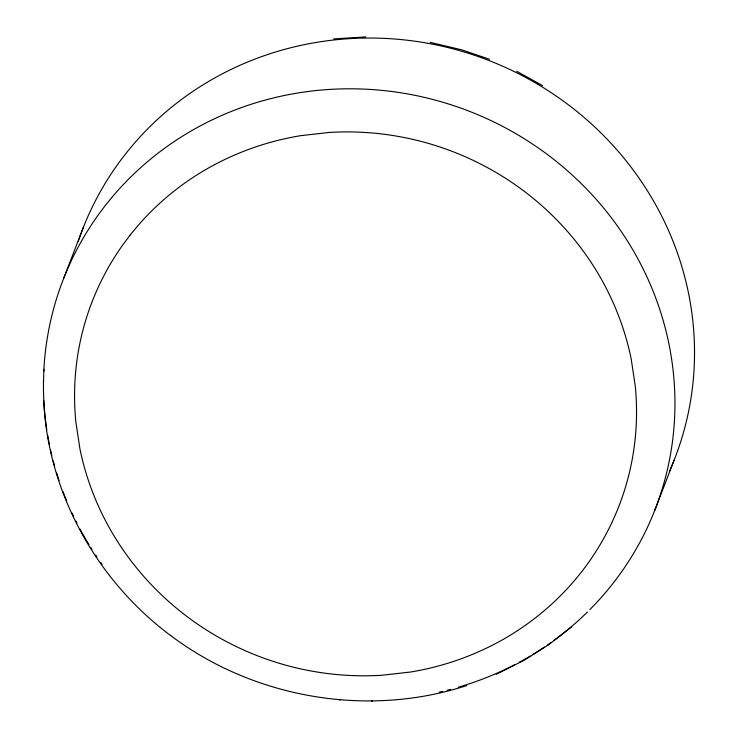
<?xml version="1.0" encoding="UTF-8"?>
<svg xmlns="http://www.w3.org/2000/svg" width="738" height="738" viewBox="0 0 738 738"><rect width="100%" height="100%" fill="white"/><g stroke="black" fill="none" stroke-linecap="round" stroke-linejoin="round"><path stroke-width="1.11" d="M43.477 382.496L43.929 369.268M63.8 278.051L83.385 227.295M654.615 510.705L674.2 459.949M571.673 626.811L548.888 644.569L524.414 660.123L496.222 674.311M466.601 685.602C367.478 717.825 254.047 698.268 170.847 635.686L170.423 635.335M333.677 38.911L365.697 36.9M371.537 701.063L372.303 701.1M339.563 699.91L340.135 699.938M430.226 42.38L461.49 49.76L489.598 59.28M516.729 71.291L542.661 85.673M170.847 635.686C96.835 580.714 47.859 492.827 43.68 400.383M43.8 371.306A317.488 303.779 21.1 0 1 481.84 116.429A317.488 303.779 21.1 0 1 589.819 609.634M587.402 612.042A317.488 303.779 21.1 0 1 553.657 640.612M550.899 642.595A317.488 303.779 21.1 0 1 547.236 645.16M544.45 647.051A317.488 303.779 21.1 0 1 533.113 654.32M530.225 656.054A317.488 303.779 21.1 0 1 519.358 662.217M514.275 664.901A317.488 303.779 21.1 0 1 458.252 687.253M450.503 689.403A317.488 303.779 21.1 0 1 447.163 690.27M442.699 691.358A317.488 303.779 21.1 0 1 439.331 692.133M102.176 564.404A317.488 303.779 21.1 0 1 100.848 562.559M96.946 556.941A317.488 303.779 21.1 0 1 95.672 555.059M91.936 549.349A317.488 303.779 21.1 0 1 90.728 547.43M88.957 544.579A317.488 303.779 21.1 0 1 80.055 529.091M76.946 523.168A317.488 303.779 21.1 0 1 75.94 521.185M73.459 516.13A317.488 303.779 21.1 0 1 72.01 513.067M66.558 500.659A317.488 303.779 21.1 0 1 62.841 491.231M59.04 480.521A317.488 303.779 21.1 0 1 56.614 472.938M54.704 466.407A317.488 303.779 21.1 0 1 53.219 460.946M51.835 455.429A317.488 303.779 21.1 0 1 50.553 449.885M49.372 444.322A317.488 303.779 21.1 0 1 47.712 435.383M46.817 429.784A317.488 303.779 21.1 0 1 43.505 380.282M78.274 241.298A317.488 303.779 21.1 0 1 489.008 60.544A317.488 303.779 21.1 0 1 669.44 471.296M130.1 235.136L122.453 245.367A283.217 270.984 21.1 0 0 92.268 301.335A280.44 268.328 21.1 0 0 80.82 338.88A283.835 271.575 21.1 0 0 75.811 421.546L79.972 449.11A283.807 271.547 21.1 0 0 109.381 527.873A280.375 268.263 21.1 0 0 123.846 551A283.512 271.27 21.1 0 0 167.36 600.317A281.021 268.89 21.1 0 0 198.633 624.855A283.53 271.289 21.1 0 0 257.377 655.741A280.375 268.263 21.1 0 0 296.528 667.936A283.798 271.538 21.1 0 0 382.127 675.242L410.503 672.032A283.807 271.556 21.1 0 0 491.047 645.888A280.339 268.235 21.1 0 0 514.524 632.577A283.53 271.28 21.1 0 0 564.21 591.894A281.077 268.936 21.1 0 0 588.647 562.347A283.521 271.28 21.1 0 0 618.831 506.379A280.311 268.208 21.1 0 0 630.28 468.842A283.807 271.547 21.1 0 0 635.289 386.168L631.128 358.603A283.807 271.547 21.1 0 0 601.719 279.84A280.348 268.245 21.1 0 0 587.254 256.713A283.53 271.28 21.1 0 0 543.74 207.396A281.04 268.9 21.1 0 0 512.467 182.858A283.521 271.27 21.1 0 0 453.722 151.973A280.366 268.254 21.1 0 0 414.571 139.777A283.807 271.547 21.1 0 0 328.973 132.471L300.597 135.681A283.835 271.575 21.1 0 0 220.053 161.825A280.44 268.328 21.1 0 0 196.576 175.137A283.217 270.994 21.1 0 0 138.255 225.274L130.1 235.136"/></g></svg>
